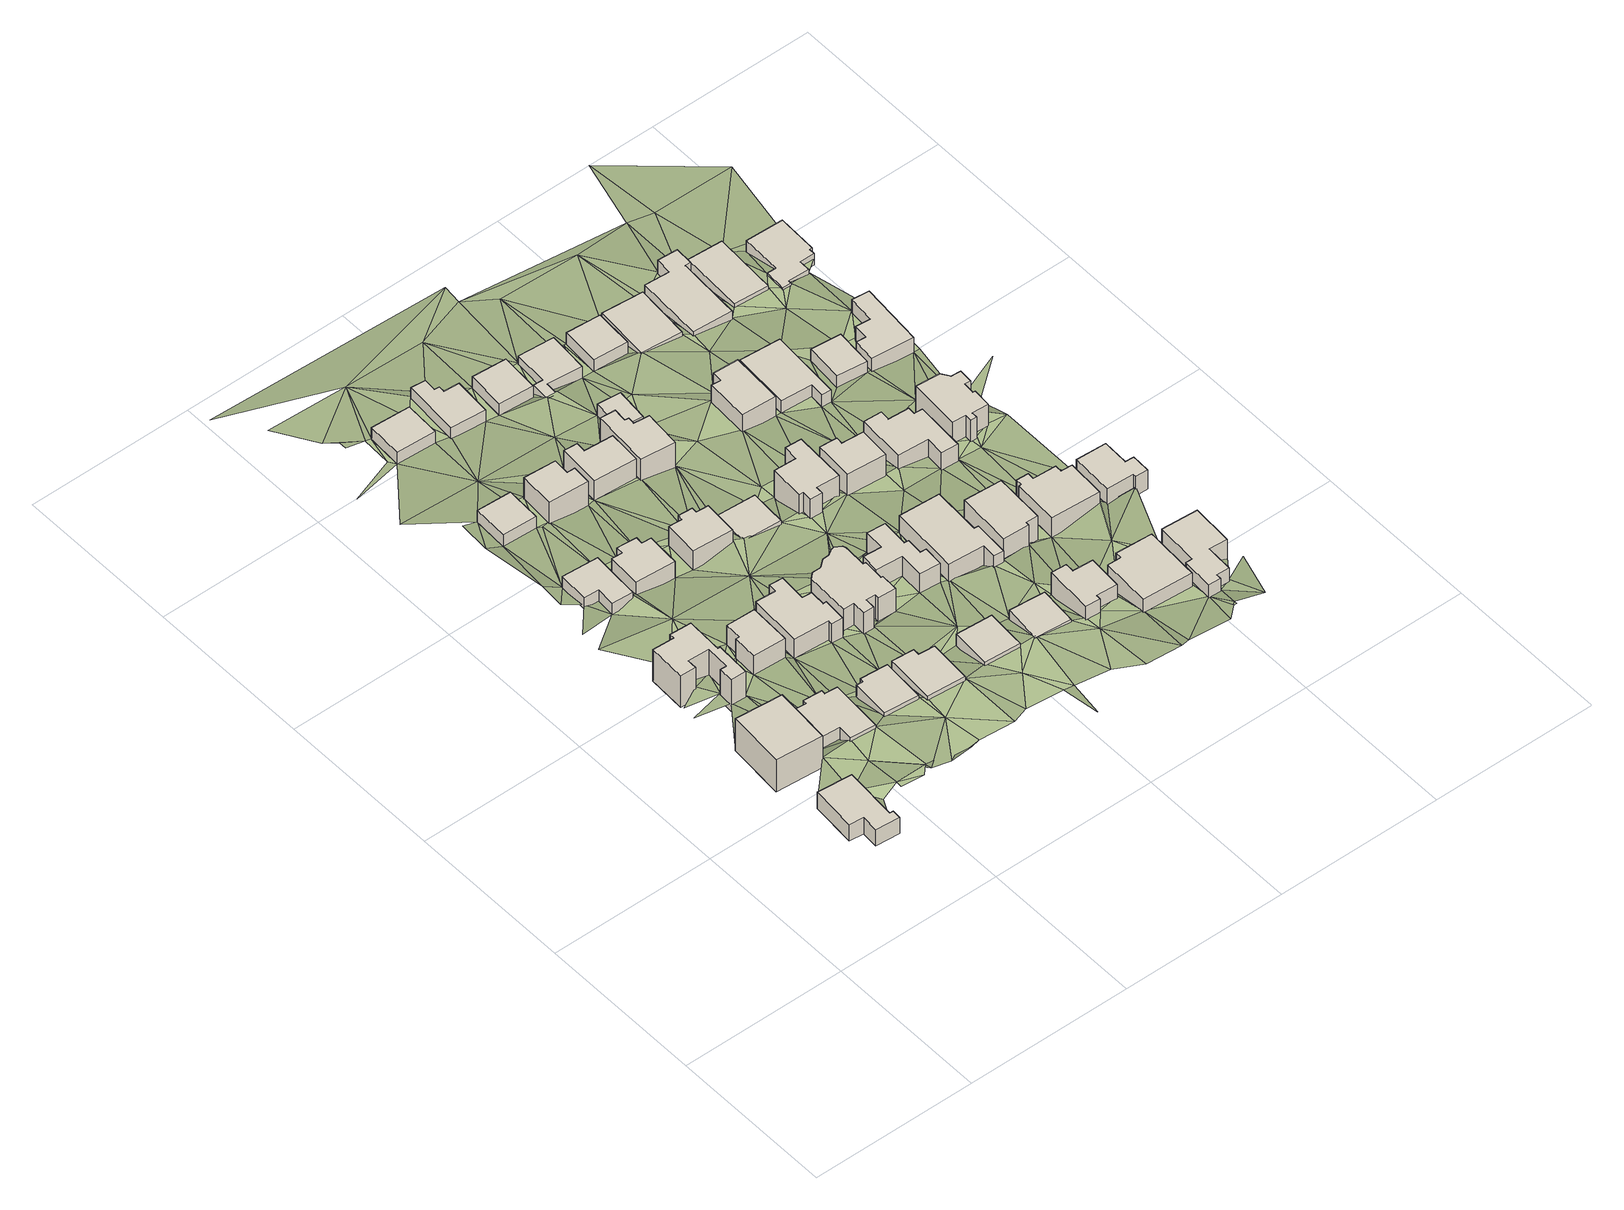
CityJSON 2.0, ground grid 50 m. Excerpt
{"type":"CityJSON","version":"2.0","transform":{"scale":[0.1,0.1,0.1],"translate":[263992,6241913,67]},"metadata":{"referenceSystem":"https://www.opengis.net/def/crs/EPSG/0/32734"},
"CityObjects":{
"building1":{"type":"Building","attributes":{"address":"49 Upper Cambridge Street Walmer Estate Cape Town","building":"house","building:levels":"1","footprint":{"type":"Polygon"},"plus_code":"CQX8XFX8+XXW","ground_height":104.45,"building_height":4.1,"roof_height":108.55},"geometry":[{"type":"Solid","lod":"1","boundaries":[[[[0,1,2,3]],[[1,4,5,2]],[[4,6,7,5]],[[6,8,9,7]],[[8,10,11,9]],[[10,12,13,11]],[[12,14,15,13]],[[14,0,3,15]],[[3,2,5,7,9,11,13,15]],[[14,12,10,8,6,4,1,0]]]]}]},
"building2":{"type":"Building","attributes":{"address":"36 Eden Road Walmer Estate Cape Town","building":"house","building:levels":"3","footprint":{"type":"Polygon"},"plus_code":"CQX9XJXG+XQW","ground_height":100.74,"building_height":9.7,"roof_height":110.44},"geometry":[{"type":"Solid","lod":"1","boundaries":[[[[16,17,18,19]],[[17,20,21,18]],[[20,22,23,21]],[[22,16,19,23]],[[19,18,21,23]],[[22,20,17,16]]]]}]},
"building3":{"type":"Building","attributes":{"address":"31 Eden Road Walmer Estate Cape Town","building":"house","building:levels":"2","footprint":{"type":"Polygon"},"plus_code":"CQX8XFXG+XXX","ground_height":97.58,"building_height":6.9,"roof_height":104.48},"geometry":[{"type":"Solid","lod":"1","boundaries":[[[[24,25,26,27]],[[25,28,29,26]],[[28,30,31,29]],[[30,32,33,31]],[[32,34,35,33]],[[34,36,37,35]],[[36,38,39,37]],[[38,40,41,39]],[[40,42,43,41]],[[42,44,45,43]],[[44,46,47,45]],[[46,48,49,47]],[[48,50,51,49]],[[50,24,27,51]],[[27,26,29,31,33,35,37,39,41,43,45,47,49,51]],[[50,48,46,44,42,40,38,36,34,32,30,28,25,24]]]]}]},
"building4":{"type":"Building","attributes":{"address":"38 Eden Road Walmer Estate Cape Town","building":"house","building:levels":"1","footprint":{"type":"Polygon"},"plus_code":"CRX6XFXJ+XPX","ground_height":99.13,"building_height":4.1,"roof_height":103.23},"geometry":[{"type":"Solid","lod":"1","boundaries":[[[[52,53,54,55]],[[53,56,57,54]],[[56,58,59,57]],[[58,60,61,59]],[[60,62,63,61]],[[62,64,65,63]],[[64,66,67,65]],[[66,68,69,67]],[[68,70,71,69]],[[70,52,55,71]],[[55,54,57,59,61,63,65,67,69,71]],[[70,68,66,64,62,60,58,56,53,52]]]]}]},
"building5":{"type":"Building","attributes":{"address":"106 Chester Road Walmer Estate Cape Town","building":"house","building:levels":"1","footprint":{"type":"Polygon"},"plus_code":"CQXPXXXQ+XXR","ground_height":90.15,"building_height":4.1,"roof_height":94.25},"geometry":[{"type":"Solid","lod":"1","boundaries":[[[[72,73,74,75]],[[73,76,77,74]],[[76,78,79,77]],[[78,80,81,79]],[[80,82,83,81]],[[82,72,75,83]],[[75,74,77,79,81,83]],[[82,80,78,76,73,72]]]]}]},
"building6":{"type":"Building","attributes":{"address":"33 Eden Road Walmer Estate Cape Town","building":"house","building:levels":"2","footprint":{"type":"Polygon"},"plus_code":"CRXCX7XH+XHR","ground_height":96.02,"building_height":6.9,"roof_height":102.92},"geometry":[{"type":"Solid","lod":"1","boundaries":[[[[84,85,86,87]],[[85,88,89,86]],[[88,90,91,89]],[[90,92,93,91]],[[92,94,95,93]],[[94,84,87,95]],[[87,86,89,91,93,95]],[[94,92,90,88,85,84]]]]}]},
"building7":{"type":"Building","attributes":{"address":"40 Eden Road Walmer Estate Cape Town","building":"house","building:levels":"1","footprint":{"type":"Polygon"},"plus_code":"CVX3XCXW+X9W","ground_height":97.9,"building_height":4.1,"roof_height":102},"geometry":[{"type":"Solid","lod":"1","boundaries":[[[[96,97,98,99]],[[97,100,101,98]],[[100,102,103,101]],[[102,104,105,103]],[[104,106,107,105]],[[106,96,99,107]],[[99,98,101,103,105,107]],[[106,104,102,100,97,96]]]]}]},
"building8":{"type":"Building","attributes":{"address":"69 Chester Road Walmer Estate Cape Town","building":"house","building:levels":"1","footprint":{"type":"Polygon"},"plus_code":"CQXQXGX9+XHV","ground_height":86.42,"building_height":4.1,"roof_height":90.52},"geometry":[{"type":"Solid","lod":"1","boundaries":[[[[108,109,110,111]],[[109,112,113,110]],[[112,114,115,113]],[[114,108,111,115]],[[111,110,113,115]],[[114,112,109,108]]]]}]},
"building9":{"type":"Building","attributes":{"address":"108 Chester Road Walmer Estate Cape Town","building":"house","building:levels":"1","footprint":{"type":"Polygon"},"plus_code":"CRXCXQX5+XJX","ground_height":90.15,"building_height":4.1,"roof_height":94.25},"geometry":[{"type":"Solid","lod":"1","boundaries":[[[[116,117,118,119]],[[117,120,121,118]],[[120,122,123,121]],[[122,124,125,123]],[[124,126,127,125]],[[126,128,129,127]],[[128,130,131,129]],[[130,116,119,131]],[[119,118,121,123,125,127,129,131]],[[130,128,126,124,122,120,117,116]]]]}]},
"building10":{"type":"Building","attributes":{"address":"35 Eden Road Walmer Estate Cape Town","building":"house","building:levels":"2","footprint":{"type":"Polygon"},"plus_code":"CVX4X5X9+XCX","ground_height":94.77,"building_height":6.9,"roof_height":101.67},"geometry":[{"type":"Solid","lod":"1","boundaries":[[[[132,133,134,135]],[[133,136,137,134]],[[136,138,139,137]],[[138,140,141,139]],[[140,142,143,141]],[[142,144,145,143]],[[144,146,147,145]],[[146,148,149,147]],[[148,150,151,149]],[[150,152,153,151]],[[152,154,155,153]],[[154,132,135,155]],[[135,134,137,139,141,143,145,147,149,151,153,155]],[[154,152,150,148,146,144,142,140,138,136,133,132]]]]}]},
"building11":{"type":"Building","attributes":{"address":"42 Eden Road Walmer Estate Cape Town","building":"house","building:levels":"1","footprint":{"type":"Polygon"},"plus_code":"CVXMXRXF+XCV","ground_height":97.9,"building_height":4.1,"roof_height":102},"geometry":[{"type":"Solid","lod":"1","boundaries":[[[[156,157,158,159]],[[157,160,161,158]],[[160,162,163,161]],[[162,164,165,163]],[[164,166,167,165]],[[166,156,159,167]],[[159,158,161,163,165,167]],[[166,164,162,160,157,156]]]]}]},
"building12":{"type":"Building","attributes":{"address":"71 Chester Road Walmer Estate Cape Town","building":"house","building:levels":"2","footprint":{"type":"Polygon"},"plus_code":"CRXGXCX3+X4W","ground_height":86.42,"building_height":6.9,"roof_height":93.32},"geometry":[{"type":"Solid","lod":"1","boundaries":[[[[168,169,170,171]],[[169,172,173,170]],[[172,174,175,173]],[[174,176,177,175]],[[176,178,179,177]],[[178,168,171,179]],[[171,170,173,175,177,179]],[[178,176,174,172,169,168]]]]}]},
"building13":{"type":"Building","attributes":{"address":"66 Coronation Road Walmer Estate Cape Town","building":"house","building:levels":"1","footprint":{"type":"Polygon"},"plus_code":"CQXWXXX9+X5W","ground_height":78.98,"building_height":4.1,"roof_height":83.08},"geometry":[{"type":"Solid","lod":"1","boundaries":[[[[180,181,182,183]],[[181,184,185,182]],[[184,186,187,185]],[[186,180,183,187]],[[183,182,185,187]],[[186,184,181,180]]]]}]},
"building14":{"type":"Building","attributes":{"address":"37 Eden Road Walmer Estate Cape Town","building":"house","building:levels":"2","footprint":{"type":"Polygon"},"plus_code":"CVXWX9XM+XWV","ground_height":94.77,"building_height":6.9,"roof_height":101.67},"geometry":[{"type":"Solid","lod":"1","boundaries":[[[[188,189,190,191]],[[189,192,193,190]],[[192,194,195,193]],[[194,196,197,195]],[[196,198,199,197]],[[198,200,201,199]],[[200,202,203,201]],[[202,204,205,203]],[[204,206,207,205]],[[206,208,209,207]],[[208,210,211,209]],[[210,212,213,211]],[[212,214,215,213]],[[214,216,217,215]],[[216,218,219,217]],[[218,220,221,219]],[[220,222,223,221]],[[222,224,225,223]],[[224,226,227,225]],[[226,228,229,227]],[[228,188,191,229]],[[191,190,193,195,197,199,201,203,205,207,209,211,213,215,217,219,221,223,225,227,229]],[[228,226,224,222,220,218,216,214,212,210,208,206,204,202,200,198,196,194,192,189,188]]]]}]},
"building15":{"type":"Building","attributes":{"address":"110 Chester Road Walmer Estate Cape Town","building":"house","building:levels":"2","footprint":{"type":"Polygon"},"plus_code":"CVX7XXXG+XPX","ground_height":88.35,"building_height":6.9,"roof_height":95.25},"geometry":[{"type":"Solid","lod":"1","boundaries":[[[[230,231,232,233]],[[231,234,235,232]],[[234,236,237,235]],[[236,238,239,237]],[[238,240,241,239]],[[240,242,243,241]],[[242,244,245,243]],[[244,230,233,245]],[[233,232,235,237,239,241,243,245]],[[244,242,240,238,236,234,231,230]]]]}]},
"building16":{"type":"Building","attributes":{"address":"44 Eden Road Walmer Estate Cape Town","building":"house","building:levels":"1","footprint":{"type":"Polygon"},"plus_code":"C2XJX9X5+XHV","ground_height":96.88,"building_height":4.1,"roof_height":100.98},"geometry":[{"type":"Solid","lod":"1","boundaries":[[[[246,247,248,249]],[[247,250,251,248]],[[250,252,253,251]],[[252,246,249,253]],[[249,248,251,253]],[[252,250,247,246]]]]}]},
"building17":{"type":"Building","attributes":{"address":"73 Chester Road Walmer Estate Cape Town","building":"house","building:levels":"2","footprint":{"type":"Polygon"},"plus_code":"CVX7X4XH+X8X","ground_height":84.84,"building_height":6.9,"roof_height":91.74},"geometry":[{"type":"Solid","lod":"1","boundaries":[[[[254,255,256,257]],[[255,258,259,256]],[[258,260,261,259]],[[260,262,263,261]],[[262,264,265,263]],[[264,254,257,265]],[[257,256,259,261,263,265]],[[264,262,260,258,255,254]]]]}]},
"building18":{"type":"Building","attributes":{"address":"68 Coronation Road Walmer Estate Cape Town","building":"house","building:levels":"1","footprint":{"type":"Polygon"},"plus_code":"CRXPXFXH+X2V","ground_height":78.12,"building_height":4.1,"roof_height":82.22},"geometry":[{"type":"Solid","lod":"1","boundaries":[[[[266,267,268,269]],[[267,270,271,268]],[[270,272,273,271]],[[272,274,275,273]],[[274,276,277,275]],[[276,278,279,277]],[[278,280,281,279]],[[280,266,269,281]],[[269,268,271,273,275,277,279,281]],[[280,278,276,274,272,270,267,266]]]]}]},
"building19":{"type":"Building","attributes":{"address":"112 Chester Road Walmer Estate Cape Town","building":"house","building:levels":"1","footprint":{"type":"Polygon"},"plus_code":"C2X2X3X9+XWW","ground_height":86.65,"building_height":4.1,"roof_height":90.75},"geometry":[{"type":"Solid","lod":"1","boundaries":[[[[282,283,284,285]],[[283,286,287,284]],[[286,288,289,287]],[[288,282,285,289]],[[285,284,287,289]],[[288,286,283,282]]]]}]},
"building20":{"type":"Building","attributes":{"address":"39 Eden Road Walmer Estate Cape Town","building":"house","building:levels":"2","footprint":{"type":"Polygon"},"plus_code":"C2XMX4X3+XQX","ground_height":93.43,"building_height":6.9,"roof_height":100.33},"geometry":[{"type":"Solid","lod":"1","boundaries":[[[[290,291,292,293]],[[291,294,295,292]],[[294,296,297,295]],[[296,298,299,297]],[[298,300,301,299]],[[300,302,303,301]],[[302,304,305,303]],[[304,306,307,305]],[[306,308,309,307]],[[308,310,311,309]],[[310,312,313,311]],[[312,290,293,313]],[[293,292,295,297,299,301,303,305,307,309,311,313]],[[312,310,308,306,304,302,300,298,296,294,291,290]]]]}]},
"building21":{"type":"Building","attributes":{"address":"46 Eden Road Walmer Estate Cape Town","building":"house","building:levels":"1","footprint":{"type":"Polygon"},"plus_code":"C3XCX4X7+XGW","ground_height":95.74,"building_height":4.1,"roof_height":99.84},"geometry":[{"type":"Solid","lod":"1","boundaries":[[[[314,315,316,317]],[[315,318,319,316]],[[318,320,321,319]],[[320,314,317,321]],[[317,316,319,321]],[[320,318,315,314]]]]}]},
"building22":{"type":"Building","attributes":{"address":"75 Chester Road Walmer Estate Cape Town","building":"house","building:levels":"2","footprint":{"type":"Polygon"},"plus_code":"CVXVXGXV+XGR","ground_height":84.84,"building_height":6.9,"roof_height":91.74},"geometry":[{"type":"Solid","lod":"1","boundaries":[[[[322,323,324,325]],[[323,326,327,324]],[[326,328,329,327]],[[328,330,331,329]],[[330,332,333,331]],[[332,334,335,333]],[[334,336,337,335]],[[336,322,325,337]],[[325,324,327,329,331,333,335,337]],[[336,334,332,330,328,326,323,322]]]]}]},
"building23":{"type":"Building","attributes":{"address":"70 Coronation Road Walmer Estate Cape Town","building":"house","building:levels":"1","footprint":{"type":"Polygon"},"plus_code":"CVXCXVX4+XXR","ground_height":78.12,"building_height":4.1,"roof_height":82.22},"geometry":[{"type":"Solid","lod":"1","boundaries":[[[[338,339,340,341]],[[339,342,343,340]],[[342,344,345,343]],[[344,338,341,345]],[[341,340,343,345]],[[344,342,339,338]]]]}]},
"building24":{"type":"Building","attributes":{"address":"41 Eden Road Walmer Estate Cape Town","building":"house","building:levels":"2","footprint":{"type":"Polygon"},"plus_code":"C3XFXFXM+X3V","ground_height":92.06,"building_height":6.9,"roof_height":98.96},"geometry":[{"type":"Solid","lod":"1","boundaries":[[[[346,347,348,349]],[[347,350,351,348]],[[350,352,353,351]],[[352,354,355,353]],[[354,356,357,355]],[[356,358,359,357]],[[358,360,361,359]],[[360,346,349,361]],[[349,348,351,353,355,357,359,361]],[[360,358,356,354,352,350,347,346]]]]}]},
"building25":{"type":"Building","attributes":{"address":"114 Chester Road Walmer Estate Cape Town","building":"house","building:levels":"3","footprint":{"type":"Polygon"},"plus_code":"C2XVXCX7+X7R","ground_height":86.65,"building_height":9.7,"roof_height":96.35},"geometry":[{"type":"Solid","lod":"1","boundaries":[[[[362,363,364,365]],[[363,366,367,364]],[[366,368,369,367]],[[368,370,371,369]],[[370,372,373,371]],[[372,374,375,373]],[[374,376,377,375]],[[376,378,379,377]],[[378,380,381,379]],[[380,362,365,381]],[[365,364,367,369,371,373,375,377,379,381]],[[380,378,376,374,372,370,368,366,363,362]]]]}]},
"building26":{"type":"Building","attributes":{"address":"48 Eden Road Walmer Estate Cape Town","building":"house","building:levels":"1","footprint":{"type":"Polygon"},"plus_code":"C4X4X2XP+XWR","ground_height":99.49,"building_height":4.1,"roof_height":103.59},"geometry":[{"type":"Solid","lod":"1","boundaries":[[[[382,383,384,385]],[[383,386,387,384]],[[386,388,389,387]],[[388,390,391,389]],[[390,392,393,391]],[[392,394,395,393]],[[394,396,397,395]],[[396,382,385,397]],[[385,384,387,389,391,393,395,397]],[[396,394,392,390,388,386,383,382]]]]}]},
"building27":{"type":"Building","attributes":{"address":"Chester Road Walmer Estate Cape Town","building":"house","building:levels":"1","footprint":{"type":"Polygon"},"plus_code":"C2X5XHX8+XRX","ground_height":79.9,"building_height":4.1,"roof_height":84},"geometry":[{"type":"Solid","lod":"1","boundaries":[[[[398,399,400,401]],[[399,402,403,400]],[[402,404,405,403]],[[404,398,401,405]],[[401,400,403,405]],[[404,402,399,398]]]]}]},
"building28":{"type":"Building","attributes":{"address":"72 Coronation Road Walmer Estate Cape Town","building":"house","building:levels":"1","footprint":{"type":"Polygon"},"plus_code":"C2X5X9X6+X8R","ground_height":76.52,"building_height":4.1,"roof_height":80.62},"geometry":[{"type":"Solid","lod":"1","boundaries":[[[[406,407,408,409]],[[407,410,411,408]],[[410,412,413,411]],[[412,414,415,413]],[[414,416,417,415]],[[416,418,419,417]],[[418,420,421,419]],[[420,406,409,421]],[[409,408,411,413,415,417,419,421]],[[420,418,416,414,412,410,407,406]]]]}]},
"building29":{"type":"Building","attributes":{"address":"116 Chester Road Walmer Estate Cape Town","building":"house","building:levels":"2","footprint":{"type":"Polygon"},"plus_code":"C3XHXCX9+X5V","ground_height":88.58,"building_height":6.9,"roof_height":95.48},"geometry":[{"type":"Solid","lod":"1","boundaries":[[[[422,423,424,425]],[[423,426,427,424]],[[426,428,429,427]],[[428,430,431,429]],[[430,432,433,431]],[[432,422,425,433]],[[425,424,427,429,431,433]],[[432,430,428,426,423,422]]]]}]},
"building30":{"type":"Building","attributes":{"address":"43 Eden Road Walmer Estate Cape Town","building":"house","building:levels":"2","footprint":{"type":"Polygon"},"plus_code":"C4X6XPX3+X5R","ground_height":92.06,"building_height":6.9,"roof_height":98.96},"geometry":[{"type":"Solid","lod":"1","boundaries":[[[[434,435,436,437]],[[435,438,439,436]],[[438,440,441,439]],[[440,442,443,441]],[[442,444,445,443]],[[444,434,437,445]],[[437,436,439,441,443,445]],[[444,442,440,438,435,434]]]]}]},
"building31":{"type":"Building","attributes":{"address":"50 Eden Road Walmer Estate Cape Town","building":"house","building:levels":"1","footprint":{"type":"Polygon"},"plus_code":"C4XVXQXH+X5V","ground_height":97.64,"building_height":4.1,"roof_height":101.74},"geometry":[{"type":"Solid","lod":"1","boundaries":[[[[446,447,448,449]],[[447,450,451,448]],[[450,452,453,451]],[[452,454,455,453]],[[454,456,457,455]],[[456,446,449,457]],[[449,448,451,453,455,457]],[[456,454,452,450,447,446]]]]}]},
"building32":{"type":"Building","attributes":{"address":"79 Chester Road Walmer Estate Cape Town","building":"house","building:levels":"2","footprint":{"type":"Polygon"},"plus_code":"C3XCX5XP+X5W","ground_height":81.85,"building_height":6.9,"roof_height":88.75},"geometry":[{"type":"Solid","lod":"1","boundaries":[[[[458,459,460,461]],[[459,462,463,460]],[[462,464,465,463]],[[464,466,467,465]],[[466,468,469,467]],[[468,458,461,469]],[[461,460,463,465,467,469]],[[468,466,464,462,459,458]]]]}]},
"building33":{"type":"Building","attributes":{"address":"74 Coronation Road Walmer Estate Cape Town","building":"house","building:levels":"1","footprint":{"type":"Polygon"},"plus_code":"C2XVX6X8+XCR","ground_height":76.52,"building_height":4.1,"roof_height":80.62},"geometry":[{"type":"Solid","lod":"1","boundaries":[[[[470,471,472,473]],[[471,474,475,472]],[[474,476,477,475]],[[476,470,473,477]],[[473,472,475,477]],[[476,474,471,470]]]]}]},
"building34":{"type":"Building","attributes":{"address":"52 Eden Road Walmer Estate Cape Town","building":"house","building:levels":"1","footprint":{"type":"Polygon"},"plus_code":"C5XMXRX9+X4R","ground_height":97.64,"building_height":4.1,"roof_height":101.74},"geometry":[{"type":"Solid","lod":"1","boundaries":[[[[478,479,480,481]],[[479,482,483,480]],[[482,484,485,483]],[[484,486,487,485]],[[486,488,489,487]],[[488,490,491,489]],[[490,492,493,491]],[[492,494,495,493]],[[494,496,497,495]],[[496,478,481,497]],[[481,480,483,485,487,489,491,493,495,497]],[[496,494,492,490,488,486,484,482,479,478]]]]}]},
"building35":{"type":"Building","attributes":{"address":"118 Chester Road Walmer Estate Cape Town","building":"house","building:levels":"1","footprint":{"type":"Polygon"},"plus_code":"C4XCX3XX+XQV","ground_height":88.58,"building_height":4.1,"roof_height":92.68},"geometry":[{"type":"Solid","lod":"1","boundaries":[[[[498,499,500,501]],[[499,502,503,500]],[[502,504,505,503]],[[504,506,507,505]],[[506,508,509,507]],[[508,510,511,509]],[[510,512,513,511]],[[512,514,515,513]],[[514,516,517,515]],[[516,498,501,517]],[[501,500,503,505,507,509,511,513,515,517]],[[516,514,512,510,508,506,504,502,499,498]]]]}]},
"building36":{"type":"Building","attributes":{"address":"45 Eden Road Walmer Estate Cape Town","building":"house","building:levels":"2","footprint":{"type":"Polygon"},"plus_code":"C5X2XVX4+XHW","ground_height":90.4,"building_height":6.9,"roof_height":97.3},"geometry":[{"type":"Solid","lod":"1","boundaries":[[[[518,519,520,521]],[[519,522,523,520]],[[522,524,525,523]],[[524,526,527,525]],[[526,528,529,527]],[[528,530,531,529]],[[530,532,533,531]],[[532,534,535,533]],[[534,536,537,535]],[[536,518,521,537]],[[521,520,523,525,527,529,531,533,535,537]],[[536,534,532,530,528,526,524,522,519,518]]]]}]},
"building37":{"type":"Building","attributes":{"address":"81 Chester Road Walmer Estate Cape Town","building":"house","building:levels":"1","footprint":{"type":"Polygon"},"plus_code":"C4X3XCX2+XCX","ground_height":81.85,"building_height":4.1,"roof_height":85.95},"geometry":[{"type":"Solid","lod":"1","boundaries":[[[[538,539,540,541]],[[539,542,543,540]],[[542,544,545,543]],[[544,546,547,545]],[[546,548,549,547]],[[548,538,541,549]],[[541,540,543,545,547,549]],[[548,546,544,542,539,538]]]]}]},
"building38":{"type":"Building","attributes":{"address":"76 Coronation Road Walmer Estate Cape Town","building":"house","building:levels":"1","footprint":{"type":"Polygon"},"plus_code":"C3XFXPX3+XGX","ground_height":75.35,"building_height":4.1,"roof_height":79.45},"geometry":[{"type":"Solid","lod":"1","boundaries":[[[[550,551,552,553]],[[551,554,555,552]],[[554,556,557,555]],[[556,550,553,557]],[[553,552,555,557]],[[556,554,551,550]]]]}]},
"building39":{"type":"Building","attributes":{"address":"120 Chester Road Walmer Estate Cape Town","building":"house","building:levels":"2","footprint":{"type":"Polygon"},"plus_code":"C5X4XRXC+XQR","ground_height":87.19,"building_height":6.9,"roof_height":94.09},"geometry":[{"type":"Solid","lod":"1","boundaries":[[[[558,559,560,561]],[[559,562,563,560]],[[562,564,565,563]],[[564,566,567,565]],[[566,568,569,567]],[[568,570,571,569]],[[570,572,573,571]],[[572,574,575,573]],[[574,576,577,575]],[[576,578,579,577]],[[578,580,581,579]],[[580,582,583,581]],[[582,584,585,583]],[[584,558,561,585]],[[561,560,563,565,567,569,571,573,575,577,579,581,583,585]],[[584,582,580,578,576,574,572,570,568,566,564,562,559,558]]]]}]},
"building40":{"type":"Building","attributes":{"address":"47 Eden Road Walmer Estate Cape Town","building":"house","building:levels":"2","footprint":{"type":"Polygon"},"plus_code":"C5XRX3X6+X5X","ground_height":88.56,"building_height":6.9,"roof_height":95.46},"geometry":[{"type":"Solid","lod":"1","boundaries":[[[[586,587,588,589]],[[587,590,591,588]],[[590,592,593,591]],[[592,594,595,593]],[[594,596,597,595]],[[596,598,599,597]],[[598,600,601,599]],[[600,586,589,601]],[[589,588,591,593,595,597,599,601]],[[600,598,596,594,592,590,587,586]]]]}]},
"building41":{"type":"Building","attributes":{"address":"83 Walmer Estate Cape Town","building":"house","building:levels":"1","footprint":{"type":"Polygon"},"plus_code":"C4XRXCX2+XVV","ground_height":80.68,"building_height":4.1,"roof_height":84.78},"geometry":[{"type":"Solid","lod":"1","boundaries":[[[[602,603,604,605]],[[603,606,607,604]],[[606,608,609,607]],[[608,602,605,609]],[[605,604,607,609]],[[608,606,603,602]]]]}]},
"building42":{"type":"Building","attributes":{"address":"78 Coronation Road Walmer Estate Cape Town","building":"house","building:levels":"1","footprint":{"type":"Polygon"},"plus_code":"C4X5XRXG+XVW","ground_height":75.35,"building_height":4.1,"roof_height":79.45},"geometry":[{"type":"Solid","lod":"1","boundaries":[[[[610,611,612,613]],[[611,614,615,612]],[[614,616,617,615]],[[616,618,619,617]],[[618,620,621,619]],[[620,622,623,621]],[[622,624,625,623]],[[624,610,613,625]],[[613,612,615,617,619,621,623,625]],[[624,622,620,618,616,614,611,610]]]]}]},
"building43":{"type":"Building","attributes":{"address":"85 Chester Road Walmer Estate Cape Town","building":"house","building:levels":"1","footprint":{"type":"Polygon"},"plus_code":"C5XGXFX6+X5X","ground_height":80.68,"building_height":4.1,"roof_height":84.78},"geometry":[{"type":"Solid","lod":"1","boundaries":[[[[626,627,628,629]],[[627,630,631,628]],[[630,632,633,631]],[[632,634,635,633]],[[634,636,637,635]],[[636,638,639,637]],[[638,640,641,639]],[[640,626,629,641]],[[629,628,631,633,635,637,639,641]],[[640,638,636,634,632,630,627,626]]]]}]},
"building44":{"type":"Building","attributes":{"address":"80 Coronation Road Walmer Estate Cape Town","building":"house","building:levels":"1","footprint":{"type":"Polygon"},"plus_code":"C4XVXXXQ+XQX","ground_height":73.55,"building_height":4.1,"roof_height":77.65},"geometry":[{"type":"Solid","lod":"1","boundaries":[[[[642,643,644,645]],[[643,646,647,644]],[[646,648,649,647]],[[648,642,645,649]],[[645,644,647,649]],[[648,646,643,642]]]]}]},
"building45":{"type":"Building","attributes":{"address":"82 Coronation Road Walmer Estate Cape Town","building":"house","building:levels":"1","footprint":{"type":"Polygon"},"plus_code":"C5XPX5XW+X6W","ground_height":73.11,"building_height":4.1,"roof_height":77.21},"geometry":[{"type":"Solid","lod":"1","boundaries":[[[[650,651,652,653]],[[651,654,655,652]],[[654,656,657,655]],[[656,658,659,657]],[[658,660,661,659]],[[660,662,663,661]],[[662,664,665,663]],[[664,666,667,665]],[[666,668,669,667]],[[668,670,671,669]],[[670,672,673,671]],[[672,650,653,673]],[[653,652,655,657,659,661,663,665,667,669,671,673]],[[672,670,668,666,664,662,660,658,656,654,651,650]]]]}]},
"terrain1":{"type":"TINRelief","geometry":[{"type":"CompositeSurface","lod":"1","boundaries":[[[674,0,675]],[[676,0,677]],[[676,678,0]],[[679,675,0]],[[678,679,0]],[[680,681,678]],[[682,683,16]],[[675,64,16]],[[675,684,64]],[[684,675,679]],[[679,678,685]],[[685,678,681]],[[686,687,682]],[[688,689,686]],[[62,16,64]],[[684,66,64]],[[679,685,690]],[[691,682,16]],[[691,16,62]],[[688,692,693]],[[684,679,694]],[[686,692,688]],[[685,695,690]],[[696,697,32]],[[694,679,690]],[[62,60,698]],[[62,698,58]],[[62,58,691]],[[692,686,699]],[[58,698,60]],[[92,691,58]],[[700,701,32]],[[702,691,703]],[[704,702,30]],[[58,56,92]],[[80,705,706]],[[691,92,703]],[[707,708,709]],[[80,701,700]],[[694,690,710]],[[703,90,702]],[[707,710,690]],[[56,53,52]],[[32,30,700]],[[52,694,711]],[[702,85,30]],[[73,712,713]],[[705,73,713]],[[92,90,703]],[[90,85,702]],[[709,714,707]],[[694,710,711]],[[80,78,705]],[[92,56,94]],[[52,711,102]],[[85,90,88]],[[700,30,85]],[[132,56,52]],[[73,114,712]],[[707,714,710]],[[102,97,52]],[[712,114,715]],[[700,716,80]],[[132,94,56]],[[132,52,97]],[[97,102,100]],[[711,710,717]],[[700,718,716]],[[700,85,154]],[[719,715,112]],[[112,715,114]],[[717,710,720]],[[132,84,94]],[[108,114,73]],[[721,710,714]],[[85,84,154]],[[716,718,722]],[[716,722,72]],[[72,723,73]],[[97,136,132]],[[132,154,84]],[[724,97,96]],[[718,725,722]],[[726,717,720]],[[700,116,718]],[[725,72,722]],[[720,710,727]],[[73,723,108]],[[97,724,136]],[[96,717,726]],[[728,729,112]],[[730,72,725]],[[721,727,710]],[[726,724,96]],[[136,133,132]],[[731,730,725]],[[700,154,732]],[[730,733,72]],[[724,726,734]],[[184,729,728]],[[723,72,733]],[[735,184,736]],[[138,136,724]],[[732,116,700]],[[152,150,154]],[[737,727,721]],[[733,108,723]],[[112,109,728]],[[138,724,738]],[[738,724,734]],[[150,732,154]],[[109,108,739]],[[733,739,108]],[[740,741,742]],[[742,743,740]],[[156,734,744]],[[745,746,117]],[[138,747,140]],[[733,730,168]],[[138,738,747]],[[144,142,140]],[[730,745,168]],[[109,739,728]],[[181,736,184]],[[727,737,748]],[[732,150,148]],[[117,116,242]],[[144,749,146]],[[148,146,749]],[[742,736,181]],[[116,732,244]],[[750,156,727]],[[242,116,244]],[[745,117,242]],[[749,140,747]],[[751,738,734]],[[140,749,144]],[[747,738,752]],[[743,753,754]],[[750,727,748]],[[749,755,148]],[[748,737,756]],[[184,728,186]],[[242,238,745]],[[174,728,739]],[[156,757,734]],[[156,750,247]],[[743,742,753]],[[734,757,751]],[[732,148,758]],[[168,745,254]],[[228,759,751]],[[755,758,148]],[[254,745,238]],[[760,244,732]],[[753,742,181]],[[756,761,762]],[[226,759,228]],[[238,242,240]],[[156,247,757]],[[756,762,748]],[[188,228,751]],[[750,748,763]],[[764,758,755]],[[186,728,765]],[[728,174,264]],[[766,169,174]],[[168,254,169]],[[758,204,732]],[[751,757,188]],[[732,767,760]],[[238,768,254]],[[753,181,180]],[[238,236,768]],[[169,264,174]],[[769,748,762]],[[264,169,254]],[[186,765,180]],[[758,206,204]],[[728,270,765]],[[763,748,769]],[[247,246,757]],[[231,236,234]],[[770,728,264]],[[771,767,732]],[[290,192,189]],[[772,760,767]],[[773,254,768]],[[290,194,192]],[[231,760,772]],[[774,180,765]],[[757,294,188]],[[732,204,775]],[[768,236,773]],[[294,189,188]],[[769,762,776]],[[312,196,194]],[[774,753,180]],[[194,290,312]],[[198,196,312]],[[728,770,270]],[[246,763,769]],[[189,291,290]],[[773,255,254]],[[732,775,771]],[[291,189,294]],[[204,202,775]],[[770,264,262]],[[753,774,280]],[[769,777,246]],[[308,200,198]],[[246,778,757]],[[198,312,308]],[[296,294,757]],[[775,202,200]],[[236,231,779]],[[260,258,262]],[[231,772,779]],[[312,310,308]],[[236,779,773]],[[778,296,757]],[[780,769,776]],[[781,782,753]],[[778,246,777]],[[783,276,280]],[[200,308,775]],[[258,255,773]],[[336,770,262]],[[258,336,262]],[[784,780,776]],[[276,274,272]],[[280,276,272]],[[270,770,339]],[[773,336,258]],[[769,780,785]],[[779,772,288]],[[280,786,753]],[[338,270,339]],[[270,338,272]],[[272,338,280]],[[787,771,775]],[[296,778,298]],[[775,308,306]],[[300,298,302]],[[771,787,788]],[[306,304,302]],[[288,771,366]],[[780,784,789]],[[777,790,778]],[[791,339,770]],[[771,788,366]],[[785,780,792]],[[788,787,793]],[[775,794,787]],[[298,778,795]],[[785,792,314]],[[314,796,777]],[[298,795,302]],[[404,770,336]],[[775,306,795]],[[280,338,786]],[[306,302,795]],[[779,288,797]],[[780,798,792]],[[777,796,790]],[[288,366,797]],[[334,799,800]],[[339,791,342]],[[404,791,770]],[[792,388,314]],[[404,336,334]],[[334,800,398]],[[800,801,802]],[[778,790,356]],[[800,802,398]],[[803,794,775]],[[388,796,314]],[[804,780,789]],[[775,795,803]],[[334,398,404]],[[780,804,798]],[[779,797,805]],[[806,794,807]],[[362,797,366]],[[779,805,802]],[[791,808,342]],[[338,344,786]],[[398,802,399]],[[798,809,810]],[[811,791,404]],[[812,790,796]],[[813,804,789]],[[388,386,796]],[[344,342,808]],[[786,781,753]],[[366,363,362]],[[803,807,794]],[[809,798,804]],[[805,399,802]],[[344,808,814]],[[814,808,815]],[[786,344,814]],[[386,383,382]],[[812,816,346]],[[817,812,796]],[[420,811,404]],[[797,362,818]],[[817,796,386]],[[818,805,797]],[[420,819,811]],[[820,347,346]],[[821,803,795]],[[803,422,807]],[[452,809,804]],[[817,816,812]],[[404,402,420]],[[820,350,347]],[[795,350,821]],[[452,382,809]],[[422,380,807]],[[822,346,816]],[[399,823,402]],[[813,824,804]],[[822,820,346]],[[399,805,825]],[[818,362,380]],[[822,350,820]],[[814,826,786]],[[813,827,824]],[[518,386,382]],[[420,402,823]],[[382,452,447]],[[380,422,432]],[[399,825,823]],[[386,518,817]],[[828,803,821]],[[805,818,825]],[[452,450,447]],[[823,471,420]],[[804,824,829]],[[822,444,350]],[[830,817,442]],[[781,786,826]],[[831,380,432]],[[832,824,827]],[[833,382,447]],[[458,818,380]],[[420,471,834]],[[430,428,432]],[[834,406,420]],[[817,518,442]],[[406,835,814]],[[836,837,832]],[[838,821,350]],[[839,828,821]],[[833,518,382]],[[837,824,832]],[[825,462,823]],[[823,840,471]],[[826,814,835]],[[380,831,458]],[[834,471,470]],[[831,432,428]],[[470,406,834]],[[839,428,828]],[[824,837,841]],[[838,350,444]],[[842,829,824]],[[823,462,840]],[[518,536,442]],[[825,464,462]],[[839,821,838]],[[536,444,442]],[[447,446,833]],[[406,470,835]],[[843,841,837]],[[829,842,446]],[[428,839,844]],[[844,831,428]],[[474,471,840]],[[841,845,846]],[[542,458,831]],[[532,444,536]],[[847,848,842]],[[841,843,845]],[[446,842,848]],[[532,536,534]],[[838,849,839]],[[446,848,833]],[[850,518,833]],[[835,470,550]],[[542,459,458]],[[532,851,444]],[[546,831,844]],[[542,831,546]],[[851,838,444]],[[470,476,550]],[[474,840,550]],[[462,459,539]],[[852,840,462]],[[539,459,542]],[[532,530,851]],[[550,476,474]],[[843,853,845]],[[845,854,855]],[[852,462,539]],[[844,856,548]],[[542,546,544]],[[530,528,526]],[[844,548,546]],[[833,857,850]],[[858,512,856]],[[848,859,833]],[[835,860,826]],[[861,840,852]],[[862,851,530]],[[862,530,526]],[[851,863,508]],[[833,859,857]],[[864,863,851]],[[526,524,522]],[[510,508,512]],[[512,564,856]],[[850,857,522]],[[860,835,550]],[[862,864,851]],[[852,539,538]],[[852,865,861]],[[856,866,548]],[[526,522,867]],[[508,564,512]],[[564,508,863]],[[867,862,526]],[[863,864,868]],[[522,857,867]],[[866,856,564]],[[869,550,556]],[[862,870,864]],[[861,865,556]],[[606,548,608]],[[606,538,548]],[[852,871,865]],[[870,862,872]],[[869,860,550]],[[857,859,598]],[[548,602,608]],[[873,556,865]],[[870,872,874]],[[538,871,852]],[[866,602,548]],[[875,862,867]],[[556,873,869]],[[564,562,866]],[[862,875,872]],[[860,876,826]],[[869,873,860]],[[603,538,606]],[[877,582,878]],[[875,877,872]],[[602,866,879]],[[584,582,877]],[[562,559,558]],[[860,873,880]],[[881,880,873]],[[871,538,882]],[[584,877,883]],[[602,879,884]],[[883,877,875]],[[602,884,885]],[[603,602,885]],[[627,866,562]],[[882,538,603]],[[584,883,558]],[[879,866,627]],[[871,886,616]],[[603,885,884]],[[562,558,627]],[[871,882,886]],[[603,884,887]],[[884,888,887]],[[886,618,616]],[[886,643,618]],[[860,880,876]],[[889,558,883]],[[887,890,603]],[[886,882,891]],[[643,620,618]],[[882,603,890]],[[627,558,892]],[[876,880,620]],[[887,893,890]],[[894,891,882]],[[642,620,643]],[[882,890,895]],[[894,882,895]],[[894,896,891]],[[897,627,892]],[[891,896,642]],[[620,898,876]],[[897,630,627]],[[620,642,898]],[[895,890,899]],[[630,899,890]],[[895,899,900]],[[901,902,896]],[[902,642,896]],[[898,903,876]],[[904,899,905]],[[650,642,902]],[[642,906,898]],[[906,642,650]],[[906,903,898]]]}]}
},
"vertices":[
[202,197,357],[98,206,357],[98,206,415],[202,197,415],[87,70,357],[87,70,415],[130,66,357],[130,66,415],[126,15,357],[126,15,415],[198,9,357],[198,9,415],[200,36,357],[200,36,415],[189,37,357],[189,37,415],
[234,502,321],[93,514,321],[93,514,434],[234,502,434],[79,341,321],[79,341,434],[220,330,321],[220,330,434],
[253,663,262],[258,767,262],[258,767,375],[253,663,375],[251,768,262],[251,768,375],[256,877,262],[256,877,375],[191,880,262],[191,880,375],[191,865,262],[191,865,375],[126,868,262],[126,868,375],[121,755,262],[121,755,375],[167,753,262],[167,753,375],[168,782,262],[168,782,375],[231,779,262],[231,779,375],[228,708,262],[228,708,375],[209,709,262],[209,709,375],[207,665,262],[207,665,375],
[400,487,321],[361,490,321],[361,490,362],[400,487,362],[362,502,321],[362,502,362],[306,506,321],[306,506,362],[305,494,321],[305,494,362],[259,498,321],[259,498,362],[250,382,321],[250,382,362],[315,377,321],[315,377,362],[312,333,321],[312,333,362],[388,327,321],[388,327,362],
[287,1271,232],[179,1278,232],[179,1278,272],[287,1271,272],[173,1187,232],[173,1187,272],[218,1184,232],[218,1184,272],[214,1128,232],[214,1128,272],[277,1124,232],[277,1124,272],
[415,823,290],[328,826,290],[328,826,359],[415,823,359],[326,776,290],[326,776,359],[315,776,290],[315,776,359],[312,703,290],[312,703,359],[410,699,290],[410,699,359],
[551,475,309],[468,481,309],[468,481,350],[551,475,350],[467,469,309],[467,469,350],[447,470,309],[447,470,350],[438,353,309],[438,353,350],[542,345,309],[542,345,350],
[284,1502,194],[289,1607,194],[289,1607,235],[284,1502,235],[186,1612,194],[186,1612,235],[181,1507,194],[181,1507,235],
[424,1137,213],[431,1237,213],[431,1237,272],[424,1137,272],[402,1239,213],[402,1239,272],[404,1261,213],[404,1261,272],[344,1266,213],[344,1266,272],[343,1244,213],[343,1244,272],[312,1246,213],[312,1246,272],[304,1146,213],[304,1146,272],
[432,691,278],[538,684,278],[538,684,347],[432,691,347],[537,671,278],[537,671,347],[570,669,278],[570,669,347],[575,738,278],[575,738,347],[565,738,278],[565,738,347],[568,785,278],[568,785,347],[539,787,278],[539,787,347],[545,869,278],[545,869,347],[504,872,278],[504,872,347],[502,846,278],[502,846,347],[443,850,278],[443,850,347],
[681,448,299],[632,452,299],[632,452,350],[681,448,350],[633,472,299],[633,472,350],[567,477,299],[567,477,350],[555,328,299],[555,328,350],[671,319,299],[671,319,350],
[442,1490,178],[446,1547,178],[446,1547,263],[442,1490,263],[422,1548,178],[422,1548,263],[425,1597,178],[425,1597,263],[329,1603,178],[329,1603,263],[322,1497,178],[322,1497,263],
[331,2044,120],[214,2050,120],[214,2050,161],[331,2044,161],[208,1944,120],[208,1944,161],[326,1938,120],[326,1938,161],
[735,662,264],[738,714,264],[738,714,347],[735,662,347],[732,715,264],[732,715,347],[736,778,264],[736,778,347],[728,778,264],[728,778,347],[731,847,264],[731,847,347],[728,857,264],[728,857,347],[710,868,264],[710,868,347],[699,866,264],[699,866,347],[682,855,264],[682,855,347],[662,854,264],[662,854,347],[640,836,264],[640,836,347],[613,836,264],[613,836,347],[597,821,264],[597,821,347],[591,690,264],[591,690,347],[623,689,264],[623,689,347],[621,649,264],[621,649,347],[653,648,264],[653,648,347],[655,679,264],[655,679,347],[682,677,264],[682,677,347],[681,664,264],[681,664,347],
[596,1120,213],[603,1223,213],[603,1223,282],[596,1120,282],[567,1226,213],[567,1226,282],[568,1242,213],[568,1242,282],[525,1245,213],[525,1245,282],[523,1229,213],[523,1229,282],[483,1232,213],[483,1232,282],[476,1129,213],[476,1129,282],
[862,445,299],[753,452,299],[753,452,340],[862,445,340],[745,333,299],[745,333,340],[854,326,299],[854,326,340],
[464,1494,178],[592,1485,178],[592,1485,247],[464,1494,247],[599,1583,178],[599,1583,247],[512,1589,178],[512,1589,247],[514,1619,178],[514,1619,247],[473,1622,178],[473,1622,247],
[381,2098,111],[368,1929,111],[368,1929,152],[381,2098,152],[473,1921,111],[473,1921,152],[482,2033,111],[482,2033,152],[436,2036,111],[436,2036,152],[437,2055,111],[437,2055,152],[422,2056,111],[422,2056,152],[425,2094,111],[425,2094,152],
[626,1216,197],[620,1107,197],[620,1107,238],[626,1216,238],[735,1100,197],[735,1100,238],[742,1209,197],[742,1209,238],
[748,751,264],[826,745,264],[826,745,333],[748,751,333],[821,672,264],[821,672,333],[883,667,264],[883,667,333],[888,727,264],[888,727,333],[870,728,264],[870,728,333],[874,777,264],[874,777,333],[861,778,264],[861,778,333],[867,859,264],[867,859,333],[811,863,264],[811,863,333],[807,803,264],[807,803,333],[752,807,264],[752,807,333],
[1020,430,287],[913,439,287],[913,439,328],[1020,430,328],[902,325,287],[902,325,328],[1010,316,287],[1010,316,328],
[599,1476,144],[702,1466,144],[702,1466,247],[599,1476,247],[712,1577,144],[712,1577,247],[665,1582,144],[665,1582,247],[667,1603,144],[667,1603,247],[655,1605,144],[655,1605,247],[659,1645,144],[659,1645,247],[614,1649,144],[614,1649,247],
[521,2029,111],[513,1915,111],[513,1915,152],[521,2029,152],[616,1908,111],[616,1908,152],[624,2022,111],[624,2022,152],
[1045,713,251],[1032,714,251],[1032,714,320],[1045,713,320],[1041,859,251],[1041,859,320],[918,866,251],[918,866,320],[905,660,251],[905,660,320],[1011,653,251],[1011,653,320],[1008,610,251],[1008,610,320],[1038,608,251],[1038,608,320],
[869,1244,197],[866,1199,197],[866,1199,293],[869,1244,293],[798,1202,197],[798,1202,293],[792,1099,197],[792,1099,293],[804,1098,197],[804,1098,293],[802,1069,197],[802,1069,293],[840,1067,197],[840,1067,293],[841,1089,197],[841,1089,293],[910,1086,197],[910,1086,293],[918,1241,197],[918,1241,293],
[1157,409,287],[1097,413,287],[1097,413,366],[1157,409,366],[1098,440,287],[1098,440,366],[1052,443,287],[1052,443,366],[1043,299,287],[1043,299,366],[1086,296,287],[1086,296,366],[1087,310,287],[1087,310,366],[1150,306,287],[1150,306,366],
[677,1647,129],[745,1640,129],[745,1640,170],[677,1647,170],[755,1739,129],[755,1739,170],[686,1746,129],[686,1746,170],
[771,2014,95],[664,2022,95],[664,2022,136],[771,2014,136],[656,1920,95],[656,1920,136],[628,1922,95],[628,1922,136],[623,1863,95],[623,1863,136],[653,1861,95],[653,1861,136],[656,1902,95],[656,1902,136],[761,1893,95],[761,1893,136],
[941,1197,181],[932,1081,181],[932,1081,285],[941,1197,285],[1049,1072,181],[1049,1072,285],[1056,1167,181],[1056,1167,285],[991,1172,181],[991,1172,285],[993,1193,181],[993,1193,285],
[1075,803,234],[1065,639,234],[1065,639,320],[1075,803,320],[1142,635,234],[1142,635,320],[1143,647,234],[1143,647,320],[1179,645,234],[1179,645,320],[1188,796,234],[1188,796,320],
[1338,398,270],[1228,404,270],[1228,404,347],[1338,398,347],[1227,385,270],[1227,385,347],[1187,387,270],[1187,387,347],[1178,240,270],[1178,240,347],[1328,231,270],[1328,231,347],
[1010,1447,148],[1019,1603,148],[1019,1603,218],[1010,1447,218],[943,1607,148],[943,1607,218],[941,1577,148],[941,1577,218],[913,1579,148],[913,1579,218],[906,1453,148],[906,1453,218],
[805,2006,95],[797,1892,95],[797,1892,136],[805,2006,136],[900,1884,95],[900,1884,136],[908,1999,95],[908,1999,136],
[1476,387,248],[1368,394,248],[1368,394,347],[1476,387,347],[1360,268,248],[1360,268,347],[1340,269,248],[1340,269,347],[1334,174,248],[1334,174,347],[1370,172,248],[1370,172,347],[1371,187,248],[1371,187,347],[1409,185,248],[1409,185,347],[1414,267,248],[1414,267,347],[1468,263,248],[1468,263,347],
[1097,1214,170],[1087,1070,170],[1087,1070,257],[1097,1214,257],[1178,1064,170],[1178,1064,257],[1174,1008,170],[1174,1008,257],[1225,1005,170],[1225,1005,257],[1235,1153,170],[1235,1153,257],[1210,1155,170],[1210,1155,257],[1211,1177,170],[1211,1177,257],[1149,1181,170],[1149,1181,257],[1151,1211,170],[1151,1211,257],
[1211,630,234],[1359,622,234],[1359,622,303],[1211,630,303],[1366,736,234],[1366,736,303],[1332,738,234],[1332,738,303],[1333,759,234],[1333,759,303],[1263,763,234],[1263,763,303],[1264,783,234],[1264,783,303],[1228,785,234],[1228,785,303],[1227,766,234],[1227,766,303],[1219,766,234],[1219,766,303],
[1161,1611,148],[1039,1620,148],[1039,1620,190],[1161,1611,190],[1027,1447,148],[1027,1447,190],[1120,1441,148],[1120,1441,190],[1117,1398,148],[1117,1398,190],[1146,1396,148],[1146,1396,190],
[922,2009,83],[908,1842,83],[908,1842,125],[922,2009,125],[1032,1832,83],[1032,1832,125],[1046,1999,83],[1046,1999,125],
[1382,1181,170],[1353,1183,170],[1353,1183,271],[1382,1181,271],[1337,1207,170],[1337,1207,271],[1264,1213,170],[1264,1213,271],[1252,1060,170],[1252,1060,271],[1293,1057,170],[1293,1057,271],[1292,1036,170],[1292,1036,271],[1311,1035,170],[1311,1035,271],[1312,1053,170],[1312,1053,271],[1361,1050,170],[1361,1050,271],[1365,1106,170],[1365,1106,271],[1358,1107,170],[1358,1107,271],[1361,1141,170],[1361,1141,271],[1379,1139,170],[1379,1139,271],
[1509,616,216],[1511,672,216],[1511,672,285],[1509,616,285],[1485,673,216],[1485,673,285],[1488,752,216],[1488,752,285],[1397,756,216],[1397,756,285],[1391,631,216],[1391,631,285],[1472,627,216],[1472,627,285],[1472,617,216],[1472,617,285],
[1284,1423,137],[1294,1536,137],[1294,1536,178],[1284,1423,178],[1204,1544,137],[1204,1544,178],[1194,1432,137],[1194,1432,178],
[1065,2014,65],[1053,1815,65],[1053,1815,125],[1065,2014,125],[1172,1807,65],[1172,1807,125],[1184,2000,65],[1184,2000,125],[1200,1999,65],[1200,1999,125],[1204,2054,65],[1204,2054,125],[1143,2058,65],[1143,2058,125],[1140,2009,65],[1140,2009,125],
[1299,1423,125],[1424,1411,125],[1424,1411,178],[1299,1423,178],[1442,1603,125],[1442,1603,178],[1391,1608,125],[1391,1608,178],[1383,1528,125],[1383,1528,178],[1338,1532,125],[1338,1532,178],[1334,1488,125],[1334,1488,178],[1306,1491,125],[1306,1491,178],
[1318,2019,65],[1213,2025,65],[1213,2025,107],[1318,2019,107],[1202,1835,65],[1202,1835,107],[1307,1828,65],[1307,1828,107],
[1481,1981,61],[1368,1985,61],[1368,1985,102],[1481,1981,102],[1363,1866,61],[1363,1866,102],[1336,1867,61],[1336,1867,102],[1333,1804,61],[1333,1804,102],[1359,1803,61],[1359,1803,102],[1359,1813,61],[1359,1813,102],[1422,1810,61],[1422,1810,102],[1423,1844,61],[1423,1844,102],[1467,1843,61],[1467,1843,102],[1468,1861,61],[1468,1861,102],[1476,1861,61],[1476,1861,102],
[98,206,374],[220,330,357],[242,125,357],[189,37,393],[284,122,393],[299,250,357],[283,103,393],[351,97,393],[207,665,290],[93,514,337],[312,333,357],[376,122,393],[209,709,290],[96,674,306],[167,753,306],[99,717,306],[402,131,357],[253,663,290],[231,779,290],[168,782,306],[388,327,357],[401,120,393],[126,868,306],[191,865,290],[299,500,321],[228,708,290],[299,1000,262],[83,1025,278],[258,767,290],[299,750,290],[251,768,290],[173,1187,247],[86,1089,278],[464,126,343],[463,110,378],[513,106,378],[548,250,343],[438,353,343],[135,1300,247],[130,1226,247],[562,137,343],[134,1517,210],[277,1124,262],[542,345,343],[304,1146,232],[140,1612,210],[555,328,343],[670,129,343],[299,1250,232],[299,1495,194],[548,500,309],[312,1246,232],[567,477,309],[671,319,343],[299,1745,156],[50,1745,170],[344,1266,232],[343,1244,232],[548,1000,247],[322,1497,194],[633,472,309],[47,1907,133],[194,1964,120],[724,150,334],[621,649,278],[329,1603,194],[138,2081,133],[137,2058,133],[198,2055,120],[124,2131,100],[632,452,309],[404,1261,232],[402,1239,232],[591,690,278],[797,250,334],[597,821,278],[745,333,334],[653,648,278],[623,689,278],[299,2250,88],[50,2250,100],[613,836,278],[837,139,334],[797,500,299],[662,854,278],[655,679,278],[596,1120,247],[833,5,367],[867,134,334],[854,326,334],[640,836,278],[368,1929,120],[422,1548,194],[620,1107,247],[548,1250,213],[902,325,334],[548,1745,144],[735,1100,231],[626,1216,213],[599,1476,178],[381,2098,120],[797,1000,231],[976,125,325],[913,439,299],[905,660,264],[702,1466,163],[1046,250,325],[719,2368,66],[6,2420,32],[422,2056,120],[1037,61,356],[1010,316,325],[548,2250,79],[802,1069,231],[792,1099,231],[1144,52,356],[1008,610,287],[623,1863,144],[1043,299,325],[804,1098,231],[840,1067,231],[918,866,264],[1046,500,287],[797,1250,197],[1086,296,325],[655,1605,178],[667,1603,178],[665,1582,178],[712,1577,163],[932,1081,216],[1178,240,306],[797,1495,163],[841,1089,231],[910,1086,231],[628,1922,111],[1150,306,325],[1087,310,325],[653,1861,144],[1038,608,287],[1179,67,340],[664,2022,111],[656,1920,111],[1065,639,251],[1142,635,251],[906,1453,163],[656,1902,111],[1046,750,251],[1046,1000,216],[1075,803,251],[797,1745,129],[1334,174,306],[913,1579,163],[713,2308,66],[1304,55,340],[1049,1072,216],[1328,231,306],[1143,647,251],[1046,1250,181],[1341,87,340],[1295,500,270],[797,2005,95],[797,2250,66],[1349,86,340],[1350,95,340],[1174,1008,202],[1087,1070,216],[908,1842,129],[1370,172,306],[1340,269,306],[1441,85,318],[1097,1214,181],[1409,185,306],[1371,187,306],[1360,268,306],[1368,394,270],[1178,1064,202],[1359,622,270],[1225,1005,202],[1046,1745,116],[1500,239,283],[1468,263,283],[1414,267,306],[1151,1211,181],[1391,631,234],[1149,1181,181],[1472,617,248],[1046,2250,56],[1032,1832,116],[1295,1000,202],[1252,1060,202],[1292,1036,202],[1053,1815,116],[1295,1250,170],[1397,756,234],[1293,1057,202],[1046,2005,83],[1311,1035,202],[1172,1807,101],[1361,1050,202],[1065,2014,83],[1312,1053,202],[1416,1044,202],[1220,2268,37],[1365,1106,202],[1358,1107,202],[1299,1423,137],[1143,2058,83],[1140,2009,83],[1295,1745,101],[1422,1155,158],[1306,1491,137],[1295,1495,137],[1202,1835,101],[1338,1532,137],[1334,1488,137],[1544,1250,158],[1391,1608,137],[1307,1828,101],[1442,1410,125],[1383,1528,137],[1333,1804,101],[1359,1803,101],[1336,1867,101],[1452,1573,125],[1295,2250,37],[1422,1810,91],[1359,1813,101],[1363,1866,101],[1368,1985,65],[1295,2500,6],[1423,1844,91],[1467,1843,91],[1544,2250,34]
]}
